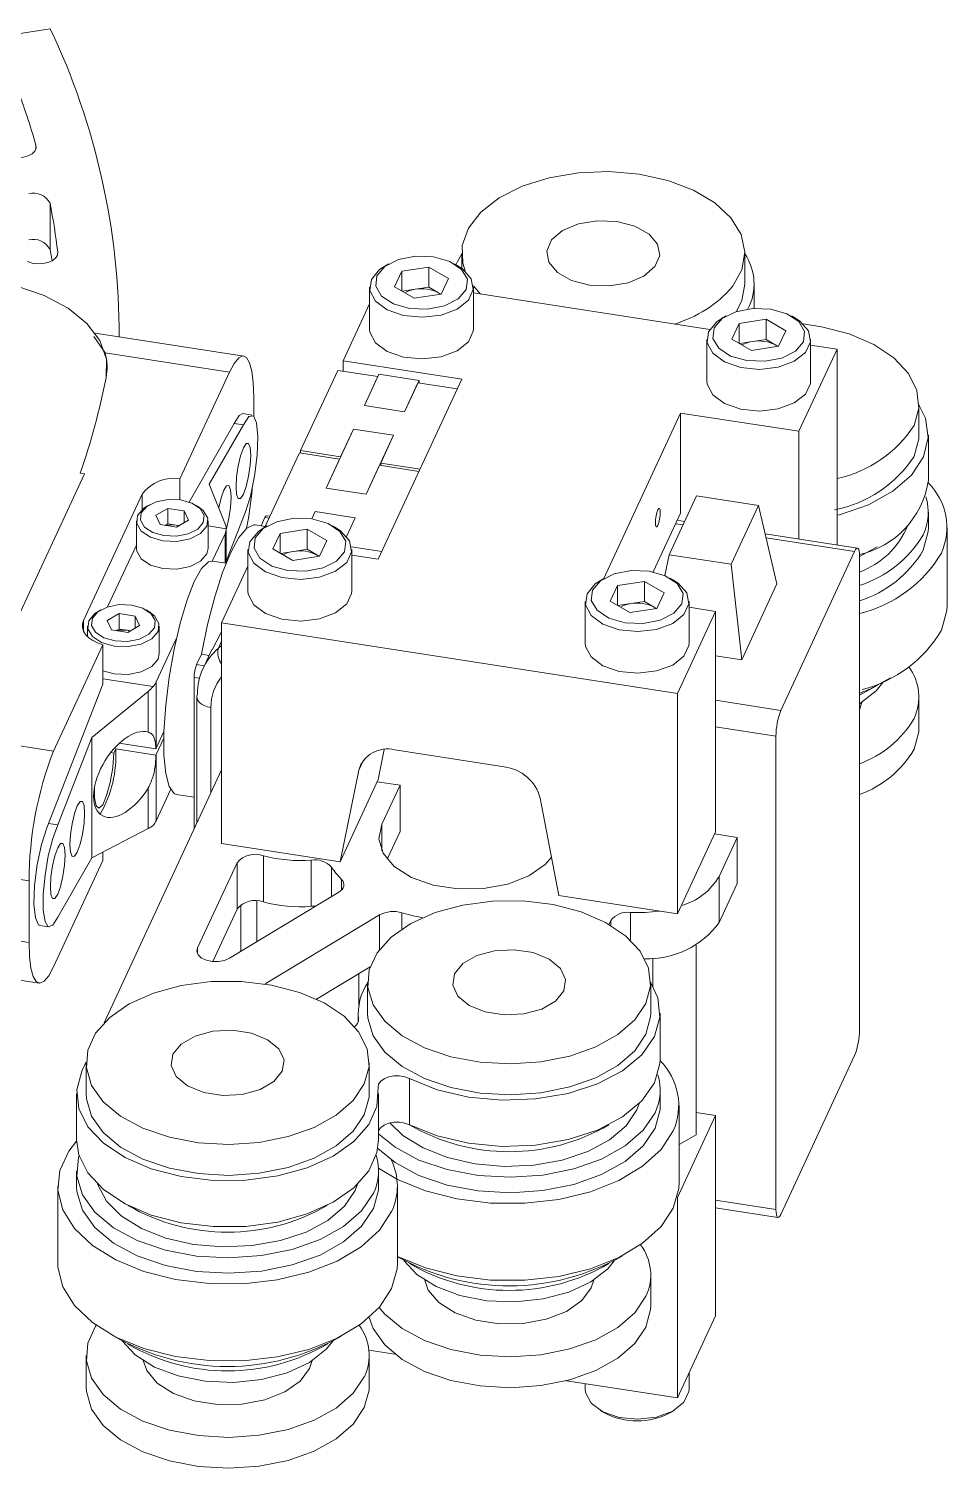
# Model space of a CAD drawing. Header units: millimetres. Extents: x 23 to 173, y 12 to 89.
# Drawn here: x 148.33 to 172.67, y 16.42 to 54.55 of the extents above; entities that cross this region are included whole.
import ezdxf

# ---------------------------------------------------------------- set-up
doc = ezdxf.new("R2010")
doc.units = ezdxf.units.MM

msp = doc.modelspace()

# ---------------------------------------------------------------- linework, layer by layer
at = {"color": 7, "linetype": 'Continuous', "lineweight": 15}
for p, q in [((147.938, 54.397), (148.904, 54.546)), ((148.897, 48.703), (148.897, 49.928)), ((159.689, 48.38), (159.803, 48.586)), ((159.803, 48.599), (159.803, 48.201)), ((167.303, 47.783), (167.303, 48.599)), ((157.873, 48.321), (157.767, 48.26)), ((158.217, 48.122), (158.026, 47.71)), ((158.217, 48.122), (158.931, 48.233)), ((158.217, 47.6), (158.217, 48.122)), ((158.931, 48.233), (159.453, 47.931)), ((158.931, 47.702), (158.931, 48.233)), ((159.712, 48.26), (159.606, 48.321)), ((159.689, 48.38), (159.65, 48.295)), ((157.365, 47.698), (157.365, 46.596)), ((158.548, 47.409), (158.026, 47.71)), ((158.574, 47.647), (158.931, 47.702)), ((158.931, 47.702), (159.192, 47.551)), ((159.262, 47.519), (159.453, 47.931)), ((160.303, 47.52), (160.113, 47.738)), ((160.115, 46.596), (160.115, 47.698)), ((167.553, 47.142), (167.553, 47.783)), ((158.228, 47.593), (158.574, 47.647)), ((158.548, 47.409), (159.262, 47.519)), ((159.245, 47.517), (159.192, 47.551)), ((159.192, 47.551), (159.251, 47.517)), ((166.378, 46.58), (160.115, 47.549)), ((157.365, 47.258), (156.665, 45.751)), ((166.808, 46.939), (166.702, 46.877)), ((168.647, 46.877), (168.541, 46.939)), ((150.727, 46.39), (150.727, 46.552)), ((167.152, 46.74), (166.961, 46.328)), ((167.152, 46.74), (167.866, 46.851)), ((167.152, 46.218), (167.152, 46.74)), ((167.866, 46.851), (168.388, 46.549)), ((167.866, 46.32), (167.866, 46.851)), ((168.197, 46.137), (168.388, 46.549)), ((150.354, 45.959), (150.062, 46.398)), ((154.03, 45.879), (150.091, 46.488)), ((166.299, 46.316), (166.299, 45.214)), ((167.483, 46.027), (166.961, 46.328)), ((167.163, 46.211), (167.509, 46.265)), ((167.483, 46.027), (168.197, 46.137)), ((167.509, 46.265), (167.866, 46.32)), ((167.866, 46.32), (168.127, 46.169)), ((168.18, 46.134), (168.127, 46.169)), ((168.127, 46.169), (168.186, 46.135)), ((169.049, 45.214), (169.049, 46.316)), ((169.749, 46.058), (169.049, 46.167)), ((150.354, 45.959), (153.648, 45.449)), ((159.805, 45.266), (156.665, 45.751)), ((156.665, 45.751), (156.665, 45.475)), ((169.749, 46.058), (168.739, 43.884)), ((169.749, 40.873), (169.749, 46.058)), ((152.339, 42.63), (153.648, 45.449)), ((155.532, 43.373), (156.519, 45.498)), ((156.519, 45.498), (157.581, 45.334)), ((157.61, 45.396), (157.225, 44.566)), ((158.673, 45.232), (157.61, 45.396)), ((157.225, 44.566), (157.581, 45.334)), ((159.805, 45.266), (157.592, 40.498)), ((158.673, 45.232), (158.287, 44.401)), ((158.644, 45.169), (158.287, 44.401)), ((159.685, 45.008), (158.644, 45.169)), ((158.673, 45.165), (158.673, 45.232)), ((154.295, 44.802), (154.295, 44.289)), ((154.248, 44.315), (154.007, 44.353)), ((157.225, 44.566), (158.287, 44.401)), ((163.565, 39.984), (165.6, 44.369)), ((168.739, 43.884), (165.6, 44.369)), ((165.6, 44.369), (165.6, 41.716)), ((171.917, 43.782), (171.917, 44.598)), ((152.582, 42.012), (153.777, 44.095)), ((154.019, 44.058), (153.116, 42.485)), ((154.019, 44.058), (153.777, 44.095)), ((156.935, 43.942), (156.211, 42.381)), ((156.595, 43.208), (156.935, 43.942)), ((156.935, 43.942), (157.998, 43.778)), ((168.739, 41.029), (168.739, 43.884)), ((157.998, 43.778), (157.273, 42.217)), ((157.998, 43.778), (157.657, 43.044)), ((172.167, 42.557), (172.167, 43.782)), ((154.59, 41.343), (155.505, 43.314)), ((155.505, 43.314), (156.567, 43.149)), ((155.532, 43.373), (156.595, 43.208)), ((155.532, 43.309), (155.532, 43.373)), ((156.211, 42.381), (156.567, 43.149)), ((147.998, 38.853), (149.81, 42.756)), ((149.81, 42.756), (149.699, 42.773)), ((157.63, 42.985), (157.273, 42.217)), ((158.671, 42.824), (157.63, 42.985)), ((158.699, 42.883), (157.657, 43.044)), ((157.657, 43.044), (157.657, 42.981)), ((152.339, 42.071), (152.339, 42.63)), ((153.549, 41.408), (153.116, 42.485)), ((156.211, 42.381), (157.273, 42.217)), ((149.784, 38.875), (151.337, 42.221)), ((151.533, 41.941), (151.463, 41.901)), ((152.806, 41.901), (152.736, 41.941)), ((166.025, 42.177), (165.3, 40.616)), ((167.667, 41.923), (166.025, 42.177)), ((151.704, 41.661), (152.019, 41.843)), ((151.704, 41.661), (151.819, 41.412)), ((152.45, 41.777), (152.019, 41.843)), ((152.019, 41.435), (152.019, 41.843)), ((152.45, 41.777), (152.565, 41.528)), ((152.45, 41.461), (152.45, 41.777)), ((153.568, 40.443), (154.068, 41.724)), ((154.487, 41.383), (154.59, 41.605)), ((154.725, 41.633), (154.628, 41.648)), ((155.831, 41.562), (155.922, 41.758)), ((155.922, 41.758), (156.984, 41.594)), ((156.984, 41.594), (156.756, 41.101)), ((164.878, 40.159), (165.6, 41.716)), ((166.942, 40.362), (167.667, 41.923)), ((167.667, 41.923), (168.157, 39.841)), ((172.167, 41.332), (172.167, 41.741)), ((151.185, 41.513), (151.185, 40.778)), ((151.819, 41.412), (152.25, 41.346)), ((151.946, 41.393), (152.019, 41.435)), ((152.235, 41.402), (152.019, 41.435)), ((152.323, 41.388), (152.235, 41.402)), ((152.565, 41.528), (152.25, 41.346)), ((153.085, 40.778), (153.085, 41.513)), ((153.567, 41.303), (153.085, 41.378)), ((153.568, 40.404), (153.568, 41.317)), ((154.601, 41.366), (154.335, 41.407)), ((154.651, 41.378), (154.545, 41.317)), ((154.995, 41.18), (154.804, 40.768)), ((154.995, 41.18), (155.709, 41.291)), ((154.995, 40.658), (154.995, 41.18)), ((155.709, 41.291), (156.231, 40.989)), ((155.709, 40.76), (155.709, 41.291)), ((156.49, 41.317), (156.384, 41.378)), ((165.709, 41.498), (165.513, 41.528)), ((172.667, 39.291), (172.667, 41.332)), ((150.424, 39.234), (151.185, 40.872)), ((153.533, 41.171), (153.196, 40.445)), ((156.04, 40.577), (156.231, 40.989)), ((157.685, 40.699), (156.888, 40.822)), ((170.29, 40.789), (167.845, 41.167)), ((170.807, 40.822), (170.343, 40.566)), ((153.561, 40.388), (153.197, 40.444)), ((154.142, 40.756), (154.142, 39.654)), ((155.326, 40.466), (154.804, 40.768)), ((155.006, 40.651), (155.352, 40.705)), ((155.326, 40.466), (156.04, 40.577)), ((155.352, 40.705), (155.709, 40.76)), ((155.709, 40.76), (155.97, 40.609)), ((156.023, 40.574), (155.97, 40.609)), ((155.97, 40.609), (156.029, 40.575)), ((156.892, 39.654), (156.892, 40.756)), ((157.592, 40.498), (156.892, 40.606)), ((165.3, 40.616), (165.187, 40.062)), ((165.3, 40.616), (166.942, 40.362)), ((168.259, 36.493), (170.213, 40.703)), ((170.343, 40.574), (170.343, 28.04)), ((153.443, 38.809), (154.142, 40.316)), ((166.942, 40.362), (167.225, 37.834)), ((163.586, 39.996), (163.48, 39.935)), ((163.93, 39.798), (163.738, 39.386)), ((163.93, 39.798), (164.643, 39.908)), ((163.93, 39.276), (163.93, 39.798)), ((164.643, 39.908), (165.166, 39.607)), ((164.643, 39.378), (164.643, 39.908)), ((165.425, 39.935), (165.319, 39.996)), ((167.225, 37.834), (168.157, 39.841)), ((163.077, 39.374), (163.077, 38.272)), ((164.261, 39.084), (163.738, 39.386)), ((163.941, 39.269), (164.287, 39.323)), ((164.287, 39.323), (164.643, 39.378)), ((164.643, 39.378), (164.905, 39.227)), ((164.975, 39.195), (165.166, 39.607)), ((165.827, 38.272), (165.827, 39.374)), ((150.239, 39.153), (150.169, 39.113)), ((150.41, 38.873), (150.725, 39.055)), ((151.156, 38.988), (150.725, 39.055)), ((150.725, 38.647), (150.725, 39.055)), ((151.156, 38.988), (151.271, 38.74)), ((151.156, 38.673), (151.156, 38.988)), ((151.512, 39.113), (151.442, 39.153)), ((164.261, 39.084), (164.975, 39.195)), ((164.958, 39.192), (164.905, 39.227)), ((164.905, 39.227), (164.963, 39.193)), ((165.517, 36.941), (166.527, 39.116)), ((166.527, 39.116), (165.827, 39.224)), ((166.527, 33.278), (166.527, 39.116)), ((149.89, 38.725), (149.89, 38.444)), ((150.41, 38.873), (150.525, 38.624)), ((150.525, 38.624), (150.956, 38.558)), ((150.652, 38.605), (150.725, 38.647)), ((150.94, 38.614), (150.725, 38.647)), ((151.029, 38.6), (150.94, 38.614)), ((151.271, 38.74), (150.956, 38.558)), ((151.79, 37.99), (151.79, 38.725)), ((153.443, 38.571), (153.193, 38.096)), ((165.517, 36.941), (153.443, 38.809)), ((153.443, 38.809), (153.443, 32.971)), ((148.989, 35.412), (150.298, 38.232)), ((150.298, 38.232), (150.298, 37.191)), ((152.242, 38.388), (151.711, 37.246)), ((152.78, 37.708), (152.906, 37.978)), ((153.111, 37.946), (152.906, 37.978)), ((153.183, 38.102), (152.952, 37.603)), ((167.225, 37.834), (166.527, 37.942)), ((152.716, 33.355), (152.716, 37.364)), ((150.298, 37.191), (148.81, 33.384)), ((150.004, 35.778), (151.501, 36.995)), ((151.626, 37.121), (150.298, 37.327)), ((151.501, 35.915), (151.501, 36.995)), ((151.711, 37.246), (151.711, 35.49)), ((170.807, 37.148), (170.343, 36.892)), ((152.788, 36.85), (152.788, 33.51)), ((165.517, 31.103), (165.517, 36.941)), ((170.405, 36.709), (170.34, 36.505)), ((171.917, 36.025), (171.917, 36.841)), ((145.695, 35.922), (148.989, 35.412)), ((151.711, 35.49), (151.916, 35.931)), ((150.004, 35.778), (149.101, 33.463)), ((150.004, 35.778), (150.004, 32.586)), ((150.64, 35.472), (150.588, 35.36)), ((151.702, 35.308), (150.64, 35.472)), ((151.702, 35.471), (150.73, 35.621)), ((151.711, 35.327), (151.911, 35.758)), ((168.13, 23.272), (168.13, 35.806)), ((150.503, 35.373), (150.588, 35.36)), ((151.711, 35.327), (151.711, 33.571)), ((157.592, 34.66), (157.753, 35.455)), ((158.028, 35.446), (160.932, 34.997)), ((150.331, 28.218), (153.443, 34.922)), ((156.582, 32.485), (157.076, 34.911)), ((151.501, 33.365), (151.501, 34.444)), ((151.711, 33.571), (152.093, 34.392)), ((156.582, 32.485), (157.592, 34.66)), ((157.566, 34.604), (158.17, 34.511)), ((157.691, 33.479), (158.17, 34.511)), ((158.17, 33.286), (158.17, 34.511)), ((152.241, 34.268), (152.716, 34.195)), ((162.378, 31.589), (161.885, 34.167)), ((149.101, 33.463), (148.856, 33.501)), ((151.501, 33.365), (150.004, 32.586)), ((157.828, 32.55), (158.17, 33.286)), ((165.517, 31.103), (166.527, 33.278)), ((166.501, 33.222), (167.104, 33.129)), ((153.443, 32.971), (156.582, 32.485)), ((166.626, 32.097), (167.104, 33.129)), ((167.104, 31.904), (167.104, 33.129)), ((145.284, 32.45), (148.342, 31.977)), ((148.989, 29.696), (150.298, 32.516)), ((149.101, 31.013), (150.004, 32.586)), ((150.298, 32.739), (150.298, 32.516)), ((153.852, 32.457), (152.804, 30.201)), ((153.852, 31.232), (153.852, 32.457)), ((154.55, 31.418), (154.55, 32.643)), ((155.818, 31.303), (155.818, 32.528)), ((166.626, 30.872), (166.626, 32.097)), ((148.342, 31.977), (148.342, 30.344)), ((153.649, 29.927), (156.545, 31.675)), ((166.626, 30.872), (167.104, 31.904)), ((153.956, 30.112), (153.956, 31.346)), ((154.374, 30.365), (154.374, 31.445)), ((162.378, 31.589), (165.517, 31.103)), ((153.852, 31.232), (153.206, 29.841)), ((154.597, 29.246), (157.629, 31.076)), ((163.752, 30.925), (163.707, 30.827)), ((145.284, 30.817), (148.342, 30.344)), ((148.63, 30.793), (148.872, 30.756)), ((166.014, 25.251), (166.014, 30.273)), ((144.583, 29.89), (148.607, 29.267)), ((164.871, 29.181), (164.871, 29.932)), ((155.958, 28.843), (157.38, 29.701)), ((157.079, 28.686), (157.079, 29.519)), ((157.312, 29.292), (157.312, 28.475)), ((164.812, 28.475), (164.812, 29.292)), ((157.062, 28.475), (157.062, 28.233)), ((165.062, 27.25), (165.062, 28.475)), ((149.738, 26.94), (149.852, 27.185)), ((149.852, 27.159), (149.852, 26.342)), ((157.352, 26.342), (157.352, 27.159)), ((170.213, 27.353), (168.259, 23.143)), ((158.421, 25.516), (158.421, 26.741)), ((149.602, 26.342), (149.602, 25.117)), ((157.602, 25.117), (157.602, 26.342)), ((165.062, 26.026), (165.062, 26.434)), ((165.562, 23.984), (165.562, 26.026)), ((165.517, 23.591), (166.527, 25.766)), ((166.014, 25.845), (166.527, 25.766)), ((166.527, 25.766), (166.527, 20.458)), ((166.014, 25.251), (165.562, 24.991)), ((149.602, 24.301), (149.602, 23.893)), ((157.602, 23.893), (157.602, 24.301)), ((149.102, 23.893), (149.102, 21.851)), ((158.102, 21.851), (158.102, 23.893)), ((165.511, 23.592), (165.517, 23.591)), ((165.517, 23.591), (165.517, 18.283)), ((166.527, 23.313), (168.183, 23.057)), ((164.812, 20.718), (164.812, 21.535)), ((165.517, 18.283), (166.527, 20.458)), ((158.034, 19.441), (157.343, 19.548)), ((149.852, 19.402), (149.852, 18.585)), ((157.352, 18.585), (157.352, 19.402)), ((165.517, 18.283), (162.578, 18.738)), ((165.827, 18.511), (165.827, 18.952)), ((163.077, 18.661), (163.077, 18.511)), ((163.48, 17.95), (163.586, 17.889)), ((165.319, 17.889), (165.425, 17.95))]:
    msp.add_line(p, q, dxfattribs=at)
at = {"color": 8, "linetype": 'Continuous', "lineweight": 15}
for p, q in [((148.525, 51.373), (148.525, 51.467)), ((149.102, 48.59), (149.102, 48.63)), ((151.337, 41.811), (151.337, 42.221)), ((154.704, 41.588), (154.59, 41.605)), ((165.667, 41.406), (165.471, 41.437)), ((153.533, 40.392), (153.533, 41.171)), ((170.213, 40.703), (167.869, 41.066)), ((149.784, 38.588), (149.784, 38.875)), ((153.443, 38.322), (153.358, 38.139)), ((153.358, 38.139), (153.443, 38.213)), ((152.858, 37.342), (152.716, 37.364)), ((152.985, 37.676), (152.78, 37.708)), ((166.527, 36.761), (168.259, 36.493)), ((153.158, 36.571), (153.158, 34.309)), ((168.13, 35.806), (166.527, 36.054)), ((157.076, 34.911), (157.198, 35.175)), ((157.691, 32.769), (157.691, 33.479)), ((156.354, 31.559), (156.354, 32.343)), ((156.618, 31.731), (156.618, 32.017)), ((157.629, 30.162), (157.629, 31.076)), ((158.218, 30.703), (158.218, 31.133)), ((163.752, 30.8), (163.752, 30.925)), ((164.275, 30.409), (164.275, 31.138)), ((152.804, 30.051), (152.804, 30.201)), ((157.072, 28.273), (157.072, 28.313)), ((166.527, 23.52), (168.13, 23.272))]:
    msp.add_line(p, q, dxfattribs=at)
at = {"color": 7, "linetype": 'Continuous', "lineweight": 15, "flags": 128}
for points in [[(148.525, 51.467), (148.528, 51.386), (148.492, 51.308), (148.42, 51.238), (148.316, 51.183), (148.191, 51.146), (148.052, 51.132), (147.912, 51.14), (147.782, 51.17)], [(159.892, 48.132), (159.831, 48.335), (159.82, 48.803), (159.983, 49.262), (160.313, 49.689), (160.795, 50.066), (161.406, 50.374), (162.117, 50.599), (162.895, 50.73), (163.704, 50.762), (164.506, 50.693), (165.264, 50.526), (165.941, 50.268), (166.507, 49.933), (166.934, 49.535), (167.204, 49.094), (167.303, 48.629), (167.226, 48.163), (166.978, 47.718), (166.978, 47.718)], [(162.183, 48.952), (162.057, 48.66), (162.111, 48.361), (162.339, 48.091), (162.714, 47.882), (163.19, 47.759), (163.709, 47.738), (164.21, 47.821), (164.632, 47.997), (164.923, 48.247), (165.049, 48.538), (164.995, 48.837), (164.767, 49.108), (164.393, 49.317), (163.917, 49.439), (163.397, 49.46), (162.896, 49.378), (162.475, 49.201), (162.183, 48.952)], [(149.102, 48.63), (149.091, 48.547), (149.041, 48.47), (148.955, 48.404), (148.84, 48.355), (148.706, 48.327), (148.563, 48.322), (148.424, 48.34), (148.299, 48.38)], [(148.953, 48.403), (148.928, 48.541), (148.897, 48.703)], [(157.556, 48.004), (157.525, 47.728), (157.679, 47.467), (157.994, 47.26), (158.423, 47.138), (158.9, 47.12), (159.352, 47.208), (159.712, 47.39), (159.923, 47.638), (159.954, 47.913), (159.801, 48.174), (159.485, 48.382), (159.057, 48.504), (158.58, 48.522), (158.127, 48.433), (157.768, 48.251), (157.556, 48.004)], [(157.412, 47.904), (157.373, 47.613), (157.518, 47.334), (157.829, 47.104), (158.263, 46.954), (158.761, 46.905), (159.256, 46.963), (159.682, 47.12), (159.98, 47.355), (160.111, 47.637), (160.056, 47.927), (159.824, 48.186), (159.712, 48.26)], [(157.767, 48.26), (157.63, 48.167), (157.412, 47.904)], [(142.186, 45.841), (142.372, 46.327), (142.73, 46.78), (143.243, 47.18), (143.889, 47.51), (144.639, 47.755), (145.462, 47.905), (146.32, 47.952), (147.177, 47.896), (147.995, 47.738), (148.738, 47.485), (149.374, 47.149), (149.874, 46.744), (150.218, 46.287), (150.39, 45.799), (150.383, 45.302)], [(167.303, 47.783), (167.226, 47.347), (167.088, 47.06)], [(166.491, 46.622), (166.46, 46.346), (166.614, 46.085), (166.929, 45.878), (167.357, 45.756), (167.834, 45.738), (168.287, 45.826), (168.646, 46.008), (168.858, 46.256), (168.889, 46.531), (168.735, 46.792), (168.42, 47), (167.992, 47.122), (167.515, 47.14), (167.062, 47.051), (166.703, 46.869), (166.491, 46.622)], [(157.365, 46.596), (157.373, 46.511), (157.518, 46.231), (157.829, 46.001), (158.263, 45.851), (158.761, 45.802), (159.256, 45.86), (159.682, 46.018), (159.98, 46.253), (160.111, 46.535), (160.115, 46.596)], [(166.346, 46.522), (166.307, 46.231), (166.453, 45.952), (166.764, 45.721), (167.198, 45.572), (167.696, 45.523), (168.191, 45.581), (168.616, 45.738), (168.915, 45.973), (169.045, 46.255), (168.991, 46.545), (168.759, 46.804), (168.647, 46.877)], [(166.702, 46.877), (166.565, 46.785), (166.346, 46.522)], [(168.851, 46.727), (169.332, 46.656), (170.071, 46.463), (170.721, 46.183), (171.251, 45.829), (171.638, 45.418), (171.862, 44.968), (171.913, 44.501), (171.789, 44.038)], [(154.295, 44.802), (154.282, 45.173), (154.246, 45.477), (154.186, 45.701), (154.105, 45.837), (154.007, 45.88), (153.895, 45.827), (153.774, 45.682), (153.648, 45.449)], [(166.299, 45.214), (166.307, 45.129), (166.453, 44.849), (166.764, 44.619), (167.198, 44.469), (167.696, 44.42), (168.191, 44.478), (168.616, 44.636), (168.915, 44.871), (169.045, 45.153), (169.049, 45.214)], [(154.007, 44.353), (153.91, 44.307), (153.777, 44.095)], [(154.068, 41.724), (154.206, 42.165), (154.318, 42.699), (154.388, 43.252), (154.406, 43.746), (154.37, 44.112), (154.284, 44.298), (154.162, 44.28), (154.019, 44.058)], [(171.917, 44.585), (172.088, 44.237), (172.165, 43.722), (172.042, 43.21), (171.724, 42.726), (171.228, 42.296), (170.579, 41.94), (169.809, 41.676), (169.749, 41.661)], [(154.019, 42.22), (154.093, 42.427), (154.156, 42.696), (154.198, 42.985), (154.213, 43.251), (154.198, 43.454), (154.156, 43.562), (154.093, 43.559), (154.019, 43.445), (153.944, 43.239), (153.881, 42.97), (153.839, 42.681), (153.825, 42.415), (153.839, 42.212), (153.881, 42.104), (153.944, 42.107), (154.019, 42.22)], [(171.917, 43.782), (171.913, 43.684), (171.789, 43.222)], [(153.568, 41.285), (153.575, 41.312), (153.638, 41.58), (153.68, 41.87), (153.695, 42.136), (153.68, 42.338), (153.638, 42.446), (153.575, 42.443), (153.501, 42.33), (153.427, 42.123), (153.366, 41.865)], [(152.355, 42.068), (152.024, 42.081), (151.71, 42.019), (151.46, 41.893), (151.314, 41.722), (151.292, 41.53), (151.398, 41.349), (151.617, 41.205), (151.915, 41.121), (152.246, 41.108), (152.56, 41.17), (152.809, 41.296), (152.956, 41.468), (152.977, 41.659), (152.871, 41.84), (152.652, 41.984), (152.355, 42.068)], [(151.463, 41.901), (151.381, 41.847), (151.217, 41.655), (151.193, 41.441), (151.312, 41.239), (151.556, 41.078), (151.889, 40.983), (152.259, 40.969), (152.61, 41.038), (152.888, 41.179), (153.052, 41.371), (153.076, 41.584), (152.957, 41.787), (152.806, 41.901)], [(154.334, 41.061), (154.303, 40.786), (154.456, 40.525), (154.772, 40.317), (155.2, 40.195), (155.677, 40.177), (156.13, 40.266), (156.489, 40.448), (156.701, 40.695), (156.732, 40.971), (156.578, 41.232), (156.263, 41.44), (155.834, 41.562), (155.357, 41.58), (154.905, 41.491), (154.546, 41.309), (154.334, 41.061)], [(154.59, 41.605), (154.602, 41.629), (154.614, 41.643), (154.626, 41.648), (154.628, 41.648)], [(164.936, 41.46), (164.941, 41.549), (164.955, 41.646), (164.976, 41.735), (165.001, 41.804), (165.025, 41.842), (165.046, 41.843), (165.06, 41.807), (165.065, 41.739), (165.06, 41.651), (165.046, 41.554), (165.025, 41.465), (165.001, 41.396), (164.976, 41.358), (164.955, 41.357), (164.941, 41.393), (164.936, 41.46)], [(152.315, 41.383), (152.282, 41.392), (152.235, 41.402)], [(152.906, 37.978), (153.073, 38.771), (153.263, 39.503), (153.47, 40.147), (153.685, 40.677), (153.9, 41.073), (154.107, 41.321), (154.297, 41.409), (154.335, 41.407)], [(154.189, 40.961), (154.15, 40.671), (154.296, 40.391), (154.607, 40.161), (155.04, 40.011), (155.539, 39.962), (156.034, 40.02), (156.459, 40.178), (156.758, 40.413), (156.888, 40.695), (156.834, 40.985), (156.602, 41.244), (156.49, 41.317)], [(154.545, 41.317), (154.407, 41.225), (154.189, 40.961)], [(172.167, 41.332), (172.163, 41.228), (172.03, 40.735)], [(151.185, 40.778), (151.193, 40.706), (151.312, 40.504), (151.556, 40.343), (151.889, 40.248), (152.259, 40.234), (152.61, 40.303), (152.888, 40.444), (153.052, 40.636), (153.085, 40.778)], [(152.719, 39.908), (152.913, 40.251), (153.095, 40.425), (153.197, 40.444)], [(170.343, 40.574), (170.34, 40.648), (170.333, 40.709), (170.321, 40.754), (170.305, 40.781), (170.285, 40.789), (170.263, 40.779), (170.239, 40.75), (170.213, 40.703)], [(163.269, 39.679), (163.238, 39.404), (163.391, 39.143), (163.706, 38.935), (164.135, 38.813), (164.612, 38.795), (165.065, 38.884), (165.424, 39.066), (165.635, 39.313), (165.667, 39.589), (165.513, 39.85), (165.198, 40.057), (164.769, 40.179), (164.292, 40.198), (163.84, 40.109), (163.48, 39.927), (163.269, 39.679)], [(152.241, 34.268), (152.183, 34.291), (152.053, 34.473), (151.963, 34.822), (151.916, 35.319), (151.916, 35.934), (151.963, 36.632), (152.053, 37.372), (152.183, 38.111), (152.343, 38.806), (152.526, 39.417), (152.719, 39.908)], [(154.142, 39.654), (154.15, 39.568), (154.296, 39.289), (154.607, 39.059), (155.04, 38.909), (155.539, 38.86), (156.034, 38.918), (156.459, 39.075), (156.758, 39.311), (156.888, 39.593), (156.892, 39.654)], [(163.124, 39.579), (163.085, 39.289), (163.231, 39.009), (163.542, 38.779), (163.975, 38.629), (164.473, 38.58), (164.969, 38.638), (165.394, 38.796), (165.692, 39.031), (165.823, 39.313), (165.769, 39.603), (165.537, 39.862), (165.425, 39.935)], [(163.48, 39.935), (163.342, 39.842), (163.124, 39.579)], [(151.06, 39.28), (150.73, 39.293), (150.415, 39.231), (150.166, 39.105), (150.019, 38.933), (149.998, 38.742), (150.104, 38.561), (150.323, 38.417), (150.62, 38.332), (150.951, 38.32), (151.265, 38.381), (151.515, 38.508), (151.661, 38.679), (151.683, 38.87), (151.577, 39.052), (151.358, 39.196), (151.06, 39.28)], [(172.667, 39.291), (172.659, 39.137), (172.513, 38.619)], [(150.169, 39.113), (150.087, 39.059), (149.923, 38.867), (149.899, 38.653), (150.018, 38.451), (150.262, 38.29), (150.595, 38.195), (150.964, 38.181), (151.315, 38.25), (151.594, 38.391), (151.758, 38.583), (151.782, 38.796), (151.663, 38.999), (151.512, 39.113)], [(149.784, 38.875), (149.755, 38.781), (149.755, 38.685), (149.783, 38.59), (149.839, 38.5), (149.922, 38.416), (150.028, 38.342), (150.154, 38.28), (150.298, 38.232)], [(151.021, 38.595), (150.988, 38.604), (150.94, 38.614)], [(163.077, 38.272), (163.085, 38.186), (163.231, 37.907), (163.542, 37.677), (163.975, 37.527), (164.473, 37.478), (164.969, 37.536), (165.394, 37.693), (165.692, 37.929), (165.823, 38.211), (165.827, 38.272)], [(150.298, 37.54), (150.595, 37.46), (150.964, 37.446), (151.315, 37.515), (151.594, 37.656), (151.758, 37.848), (151.79, 37.99)], [(171.162, 37.352), (170.616, 37.057), (170.343, 36.945)], [(170.96, 37.23), (170.78, 37.012), (170.343, 36.67)], [(152.805, 36.924), (152.789, 36.869), (152.788, 36.85)], [(171.917, 36.025), (171.913, 35.927), (171.789, 35.464)], [(150.588, 35.36), (150.557, 34.979), (150.489, 34.583), (150.396, 34.237), (150.292, 33.995), (150.194, 33.899), (150.118, 33.963), (150.077, 34.176), (150.075, 34.463)], [(149.619, 33.966), (149.545, 33.759), (149.482, 33.491), (149.439, 33.201), (149.425, 32.935), (149.439, 32.733), (149.482, 32.625), (149.545, 32.628), (149.619, 32.741), (149.693, 32.948), (149.756, 33.216), (149.798, 33.505), (149.813, 33.772), (149.798, 33.974), (149.756, 34.082), (149.693, 34.079), (149.619, 33.966)], [(148.63, 30.793), (148.594, 30.81), (148.509, 30.997), (148.472, 31.363), (148.49, 31.857), (148.56, 32.41), (148.672, 32.944), (148.81, 33.384)], [(149.101, 33.463), (148.968, 33.103), (148.852, 32.639), (148.765, 32.126), (148.719, 31.627), (148.719, 31.202), (148.765, 30.901), (148.852, 30.762), (148.968, 30.801), (149.101, 31.013)], [(157.691, 33.479), (157.61, 33.092), (157.723, 32.707), (158.018, 32.356), (158.473, 32.067), (159.05, 31.864), (159.703, 31.763), (160.379, 31.772), (161.023, 31.891), (161.582, 32.11), (162.013, 32.411), (162.183, 32.606)], [(149.101, 32.851), (149.027, 32.644), (148.964, 32.375), (148.922, 32.086), (148.907, 31.82), (148.922, 31.617), (148.964, 31.509), (149.027, 31.512), (149.101, 31.626), (149.175, 31.832), (149.238, 32.101), (149.281, 32.39), (149.295, 32.656), (149.281, 32.859), (149.238, 32.967), (149.175, 32.964), (149.101, 32.851)], [(156.618, 32.017), (156.652, 31.975), (156.674, 31.931), (156.683, 31.885), (156.68, 31.839), (156.664, 31.794), (156.635, 31.75), (156.595, 31.71), (156.545, 31.675)], [(155.818, 31.303), (155.903, 31.306), (155.936, 31.304)], [(164.684, 28.732), (164.391, 28.295), (163.942, 27.905), (163.358, 27.58), (162.667, 27.335), (161.901, 27.182), (161.096, 27.127), (160.289, 27.174), (159.518, 27.319), (158.82, 27.557), (158.226, 27.876), (157.765, 28.261), (157.458, 28.694), (157.32, 29.155), (157.356, 29.623), (157.566, 30.075), (157.939, 30.49), (158.459, 30.85), (159.1, 31.137), (159.833, 31.337), (160.623, 31.442), (161.434, 31.446), (162.227, 31.35), (162.966, 31.157), (163.616, 30.877), (164.147, 30.523), (164.533, 30.111), (164.757, 29.661), (164.808, 29.194), (164.684, 28.732)], [(164.275, 31.138), (164.665, 31.14), (165.032, 31.178)], [(148.342, 30.344), (148.354, 29.972), (148.391, 29.669), (148.451, 29.445), (148.532, 29.309), (148.63, 29.266), (148.741, 29.318), (148.863, 29.464), (148.989, 29.696)], [(152.804, 30.201), (152.789, 30.106), (152.826, 30.014), (152.914, 29.934), (153.042, 29.875), (153.197, 29.842), (153.361, 29.841), (153.517, 29.87), (153.649, 29.927)], [(159.613, 29.516), (159.568, 29.216), (159.703, 28.926), (160.001, 28.68), (160.428, 28.507), (160.931, 28.429), (161.45, 28.455), (161.923, 28.583), (162.291, 28.795), (162.511, 29.068), (162.556, 29.367), (162.422, 29.658), (162.123, 29.904), (161.696, 30.077), (161.193, 30.154), (160.674, 30.128), (160.202, 30.001), (159.833, 29.789), (159.613, 29.516)], [(157.224, 26.598), (156.93, 26.162), (156.482, 25.772), (155.898, 25.447), (155.207, 25.202), (154.441, 25.049), (153.635, 24.994), (152.829, 25.04), (152.058, 25.186), (151.359, 25.424), (150.766, 25.742), (150.304, 26.128), (149.997, 26.561), (149.859, 27.022), (149.896, 27.49), (150.106, 27.942), (150.479, 28.357), (150.998, 28.717), (151.639, 29.004), (152.372, 29.204), (153.163, 29.309), (153.973, 29.313), (154.767, 29.216), (155.506, 29.024), (156.156, 28.744), (156.686, 28.39), (157.073, 27.978), (157.297, 27.528), (157.348, 27.061), (157.224, 26.598)], [(158.421, 26.741), (159.155, 26.445), (159.985, 26.251), (160.869, 26.169), (161.763, 26.202), (162.621, 26.349), (163.401, 26.602), (164.065, 26.95), (164.577, 27.373), (164.914, 27.852), (165.057, 28.363), (165.001, 28.878), (164.812, 29.279)], [(164.684, 27.915), (164.391, 27.479), (163.942, 27.089), (163.358, 26.764), (162.667, 26.519), (161.901, 26.365), (161.096, 26.311), (160.289, 26.357), (159.518, 26.502), (158.82, 26.74), (158.226, 27.059), (157.765, 27.444), (157.458, 27.877), (157.32, 28.339), (157.312, 28.475)], [(164.812, 28.475), (164.808, 28.378), (164.684, 27.915)], [(152.153, 27.383), (152.107, 27.083), (152.242, 26.793), (152.541, 26.546), (152.968, 26.374), (153.471, 26.296), (153.99, 26.322), (154.462, 26.449), (154.83, 26.662), (155.05, 26.935), (155.096, 27.234), (154.961, 27.525), (154.662, 27.771), (154.236, 27.944), (153.732, 28.021), (153.213, 27.995), (152.741, 27.868), (152.373, 27.655), (152.153, 27.383)], [(158.421, 25.516), (159.155, 25.221), (159.985, 25.027), (160.869, 24.944), (161.763, 24.977), (162.621, 25.124), (163.401, 25.377), (164.065, 25.725), (164.577, 26.148), (164.914, 26.627), (165.057, 27.138), (165.062, 27.25)], [(149.738, 26.94), (149.606, 26.445), (149.661, 25.946), (149.901, 25.465), (150.315, 25.026), (150.884, 24.648), (151.579, 24.35), (152.37, 24.145), (153.219, 24.044), (154.086, 24.05), (154.93, 24.164), (155.711, 24.38), (156.394, 24.689), (156.945, 25.075), (157.34, 25.52), (157.559, 26.004), (157.592, 26.504)], [(158.421, 26.741), (158.297, 26.787), (158.156, 26.811), (158.009, 26.809), (157.869, 26.783), (157.748, 26.735), (157.657, 26.668), (157.603, 26.589), (157.592, 26.504)], [(157.224, 25.782), (156.93, 25.346), (156.482, 24.956), (155.898, 24.631), (155.207, 24.386), (154.441, 24.232), (153.635, 24.177), (152.829, 24.224), (152.058, 24.369), (151.359, 24.607), (150.766, 24.926), (150.304, 25.311), (149.997, 25.744), (149.859, 26.206), (149.852, 26.342)], [(157.352, 26.342), (157.348, 26.245), (157.224, 25.782)], [(164.507, 26.077), (164.443, 25.911), (164.157, 25.49), (163.715, 25.116), (163.141, 24.808), (162.462, 24.582), (161.713, 24.449), (160.931, 24.415), (160.156, 24.482), (159.427, 24.648), (158.779, 24.902), (158.246, 25.234), (157.901, 25.567)], [(165.062, 26.026), (165.058, 25.921), (164.926, 25.428)], [(164.926, 25.836), (164.613, 25.371), (164.134, 24.955), (163.511, 24.608), (162.774, 24.347), (161.957, 24.183), (161.098, 24.125), (160.238, 24.174), (159.415, 24.33), (158.67, 24.583), (158.037, 24.923), (157.602, 25.276)], [(158.421, 25.516), (158.297, 25.563), (158.156, 25.586), (158.009, 25.584), (157.869, 25.558), (157.748, 25.51), (157.657, 25.443), (157.603, 25.364), (157.602, 25.36)], [(164.926, 25.428), (164.613, 24.963), (164.134, 24.547), (163.511, 24.2), (162.774, 23.939), (161.957, 23.775), (161.098, 23.717), (160.238, 23.766), (159.415, 23.921), (158.67, 24.175), (158.037, 24.515), (157.582, 24.888)], [(165.409, 25.353), (165.085, 24.862), (164.597, 24.418), (163.964, 24.04), (163.213, 23.744), (162.373, 23.541), (161.48, 23.439), (160.569, 23.444), (159.679, 23.554), (158.845, 23.765), (158.102, 24.069), (157.6, 24.366)], [(157.948, 23.22), (157.625, 22.729), (157.137, 22.285), (156.504, 21.907), (155.752, 21.611), (154.912, 21.407), (154.019, 21.306), (153.109, 21.31), (152.218, 21.421), (151.385, 21.632), (150.642, 21.936), (150.02, 22.32), (149.545, 22.768), (149.236, 23.263), (149.106, 23.783), (149.159, 24.308), (149.395, 24.815), (149.602, 25.083)], [(149.602, 25.117), (149.661, 24.721), (149.901, 24.241), (150.315, 23.801), (150.884, 23.423), (151.579, 23.125), (152.37, 22.92), (153.219, 22.819), (154.086, 22.825), (154.93, 22.939), (155.711, 23.155), (156.394, 23.464), (156.945, 23.85), (157.34, 24.295), (157.559, 24.779), (157.602, 25.117)], [(157.465, 23.703), (157.152, 23.238), (156.674, 22.822), (156.051, 22.475), (155.314, 22.214), (154.497, 22.05), (153.638, 21.992), (152.777, 22.041), (151.955, 22.196), (151.21, 22.45), (150.576, 22.79), (150.085, 23.201), (149.757, 23.663), (149.61, 24.155), (149.649, 24.654), (149.665, 24.709)], [(157.465, 23.295), (157.152, 22.829), (156.674, 22.414), (156.051, 22.067), (155.314, 21.806), (154.497, 21.642), (153.638, 21.584), (152.777, 21.633), (151.955, 21.788), (151.21, 22.042), (150.576, 22.382), (150.085, 22.793), (149.757, 23.255), (149.61, 23.747), (149.602, 23.893)], [(157.047, 23.944), (156.982, 23.778), (156.696, 23.357), (156.255, 22.983), (155.68, 22.675), (155.001, 22.449), (154.252, 22.316), (153.471, 22.282), (152.696, 22.349), (151.966, 22.515), (151.319, 22.769), (150.786, 23.101), (150.394, 23.493), (150.163, 23.925), (150.157, 23.944)], [(157.602, 23.893), (157.598, 23.788), (157.465, 23.295)], [(165.562, 23.984), (165.554, 23.831), (165.409, 23.312)], [(165.409, 23.312), (165.085, 22.821), (164.597, 22.377), (163.964, 21.999), (163.213, 21.702), (162.373, 21.499), (161.48, 21.398), (160.569, 21.402), (159.679, 21.512), (158.845, 21.724), (158.102, 22.028), (158.102, 22.028)], [(168.13, 23.272), (168.132, 23.198), (168.14, 23.137), (168.152, 23.092), (168.168, 23.065), (168.187, 23.057), (168.21, 23.067), (168.234, 23.096), (168.259, 23.143)], [(157.948, 21.179), (157.625, 20.688), (157.137, 20.244), (156.504, 19.866), (155.752, 19.569), (154.912, 19.366), (154.019, 19.265), (153.109, 19.269), (152.218, 19.379), (151.385, 19.591), (150.642, 19.895), (150.02, 20.279), (149.545, 20.727), (149.236, 21.221), (149.106, 21.742), (149.102, 21.851)], [(158.102, 21.851), (158.094, 21.698), (157.948, 21.179)], [(163.855, 21.923), (163.676, 21.705), (163.227, 21.357), (162.643, 21.083), (161.959, 20.903), (161.219, 20.826), (160.469, 20.858), (159.756, 20.996), (159.126, 21.233), (158.617, 21.552), (158.269, 21.923)], [(163.3, 21.402), (163.235, 21.199), (162.983, 20.859), (162.576, 20.574), (162.045, 20.366), (161.435, 20.254), (160.795, 20.245), (160.176, 20.341), (159.63, 20.533), (159.199, 20.807), (158.919, 21.139), (158.824, 21.402)], [(164.684, 20.974), (164.391, 20.538), (163.942, 20.148), (163.358, 19.823), (162.667, 19.578), (161.901, 19.425), (161.096, 19.37), (160.289, 19.416), (159.518, 19.562), (158.82, 19.8), (158.226, 20.118), (157.765, 20.503), (157.617, 20.679)], [(164.812, 20.718), (164.808, 20.62), (164.684, 20.158)], [(164.684, 20.158), (164.391, 19.721), (163.942, 19.332), (163.358, 19.007), (162.667, 18.762), (161.901, 18.608), (161.096, 18.553), (160.289, 18.6), (159.518, 18.745), (158.82, 18.983), (158.226, 19.302), (157.765, 19.687), (157.458, 20.12), (157.349, 20.413)], [(157.224, 18.841), (156.93, 18.405), (156.482, 18.015), (155.898, 17.69), (155.207, 17.445), (154.441, 17.292), (153.635, 17.237), (152.829, 17.283), (152.058, 17.429), (151.359, 17.666), (150.766, 17.985), (150.304, 18.37), (149.997, 18.804), (149.859, 19.265), (149.896, 19.733), (150.106, 20.185), (150.12, 20.206)], [(156.394, 19.79), (156.215, 19.572), (155.767, 19.224), (155.182, 18.95), (154.499, 18.77), (153.759, 18.693), (153.009, 18.725), (152.296, 18.863), (151.665, 19.1), (151.156, 19.419), (150.809, 19.79)], [(155.84, 19.269), (155.775, 19.065), (155.523, 18.726), (155.115, 18.441), (154.585, 18.233), (153.975, 18.121), (153.334, 18.112), (152.716, 18.208), (152.169, 18.4), (151.738, 18.674), (151.458, 19.006), (151.363, 19.269)], [(157.224, 18.025), (156.93, 17.588), (156.482, 17.199), (155.898, 16.874), (155.207, 16.629), (154.441, 16.475), (153.635, 16.42), (152.829, 16.467), (152.058, 16.612), (151.359, 16.85), (150.766, 17.169), (150.304, 17.554), (149.997, 17.987), (149.859, 18.448), (149.852, 18.585)], [(157.352, 18.585), (157.348, 18.487), (157.224, 18.025)], [(165.827, 18.511), (165.823, 18.45), (165.692, 18.168), (165.394, 17.933), (164.969, 17.776), (164.473, 17.718), (163.975, 17.767), (163.542, 17.917), (163.231, 18.147), (163.085, 18.426), (163.077, 18.511)]]:
    msp.add_lwpolyline(points, dxfattribs=at)
at = {"color": 8, "linetype": 'Continuous', "lineweight": 15, "flags": 128}
msp.add_lwpolyline([(152.788, 36.85), (152.792, 36.812), (152.814, 36.757), (152.854, 36.705), (152.912, 36.659), (152.983, 36.621), (153.066, 36.591), (153.158, 36.571)], dxfattribs=at)
at = {"color": 7, "linetype": 'Continuous', "lineweight": 15}
for centre, radius, start, end in [((131.824, 46.449), 18.902, 359.8215, 25.3661), ((130.049, 46.148), 19.226, 16.0606, 20.8023), ((148.448, 49.684), 0.511, 28.5523, 102.9131), ((131.462, 46.508), 17.767, 6.8597, 11.0983), ((148.448, 48.459), 0.511, 28.5523, 102.9131), ((166.124, 47.785), 1.426, 332.4793, 34.1886), ((158.741, 46.679), 0.982, 62.643, 99.7712), ((164.524, 49.842), 3.246, 286.2654, 319.1179), ((158.691, 46.817), 0.838, 98.0102, 118.231), ((167.626, 45.435), 0.838, 98.0108, 118.2304), ((167.676, 45.297), 0.982, 62.643, 99.7711), ((149.017, 45.572), 1.393, 348.8217, 16.1429), ((131.613, 49.022), 19.135, 340.9406, 348.7899), ((169.063, 45.818), 3.256, 282.1583, 326.8526), ((169.044, 45.022), 3.283, 281.2537, 326.7369), ((152.181, 41.584), 1.058, 81.4032, 142.9889), ((142.762, 43.459), 11.543, 349.3211, 354.5603), ((169.812, 42.946), 2.386, 282.8257, 350.6176), ((170.983, 41.339), 1.674, 336.082, 45.0266), ((170.791, 41.739), 1.375, 334.3176, 17.3493), ((152.135, 40.765), 0.644, 81.0881, 104.5622), ((153.211, 41.324), 0.357, 334.7122, 356.765), ((169.615, 42.181), 2.15, 289.7876, 338.2226), ((169.433, 42.682), 3.019, 287.5395, 329.357), ((155.469, 39.874), 0.838, 98.0106, 118.2298), ((155.518, 39.736), 0.982, 62.6429, 99.7711), ((169.433, 42.273), 3.019, 287.5395, 329.357), ((169.531, 42.431), 3.469, 283.5408, 329.301), ((164.403, 38.492), 0.838, 98.0092, 118.2312), ((164.453, 38.354), 0.982, 62.6428, 99.7712), ((150.841, 37.977), 0.644, 81.0869, 104.5634), ((169.556, 40.368), 3.436, 284.5111, 329.3998), ((154.392, 36.935), 1.587, 130.6335, 180.3739), ((153.669, 37.362), 0.954, 158.7724, 179.8941), ((170.582, 36.846), 1.333, 334.905, 36.8451), ((151.279, 37.452), 0.48, 316.4331, 334.5353), ((170.038, 35.803), 1.908, 158.7736, 179.8929), ((169.402, 37.68), 2.767, 289.8816, 329.62), ((147.462, 35.315), 3.182, 330.3296, 2.8337), ((151.334, 35.665), 0.416, 332.1423, 335.0692), ((157.828, 34.687), 0.785, 75.2156, 163.4068), ((169.402, 36.864), 2.767, 289.8816, 329.62), ((157.879, 31.959), 9.537, 158.7729, 179.894), ((151.334, 35.502), 0.416, 332.1423, 335.0692), ((160.792, 33.875), 1.131, 14.9934, 82.908), ((151.279, 33.777), 0.48, 316.4331, 334.5353), ((154.332, 32.055), 0.627, 69.7134, 140.1081), ((155.516, 36.259), 3.744, 255.0414, 274.6362), ((155.913, 31.936), 0.6, 42.721, 99.1135), ((158.068, 33.462), 2.047, 213.1237, 224.8852), ((165.16, 32.96), 1.701, 285.6502, 329.4999), ((154.332, 30.83), 0.627, 69.7134, 140.1081), ((155.516, 35.035), 3.744, 255.0414, 274.6362), ((157.993, 30.388), 0.778, 73.203, 117.9209), ((159.842, 36.652), 5.753, 253.5975, 259.1746), ((164.192, 30.594), 0.551, 81.3871, 142.9844), ((164.73, 32.266), 2.352, 268.1273, 323.671), ((158.539, 28.461), 1.474, 146.3096, 185.7568), ((156.845, 28.306), 0.227, 302.2263, 1.7308), ((168.435, 28.043), 1.907, 338.7727, 359.8943), ((163.88, 26.032), 1.673, 336.0705, 44.8772), ((163.687, 26.432), 1.375, 334.3194, 17.3473), ((161.062, 30.055), 5.252, 239.8174, 300.1826), ((156.226, 24.299), 1.375, 334.3164, 17.3503), ((156.54, 23.893), 1.56, 334.467, 26.2079), ((153.602, 27.922), 5.252, 239.8174, 300.1826), ((163.478, 21.54), 1.333, 334.9053, 36.845), ((161.06, 27.285), 6.037, 240.657, 299.7732), ((161.062, 26.381), 5.252, 239.8177, 300.179), ((153.602, 25.141), 6.026, 240.1945, 299.8056), ((156.017, 19.406), 1.333, 334.9053, 36.845), ((153.601, 24.244), 5.248, 239.8044, 300.3688), ((164.452, 19.508), 1.836, 241.8505, 298.1496)]:
    msp.add_arc(centre, radius, start, end, dxfattribs=at)
at = {"color": 8, "linetype": 'Continuous', "lineweight": 15}
for centre, radius, start, end in [((153.814, 38.015), 0.472, 164.6923, 218.3049), ((154.427, 36.579), 1.269, 140.8445, 180.3744)]:
    msp.add_arc(centre, radius, start, end, dxfattribs=at)
at = {"color": 7, "linetype": 'Continuous', "lineweight": 15}
for centre, major_axis, ratio, start_param, end_param in [((152.568, 41.345), (1, -0.036), 0.473947, 6.270444, 6.490612), ((150.746, 37.42), (0.999, 0.051), 0.679205, 5.534228, 5.754396), ((150.924, 34.795), (0.655, 1.085), 0.533191, 0.125513, 4.711014), ((150.746, 33.696), (1, -0.036), 0.473947, 5.585865, 5.806033)]:
    msp.add_ellipse(centre, major_axis=major_axis, ratio=ratio, start_param=start_param, end_param=end_param, dxfattribs=at)
for points, knots in [([(151.702, 35.471), (151.697, 35.543), (151.686, 35.712), (151.63, 35.855), (151.535, 35.899), (151.501, 35.915)], [0, 0, 0, 0, 0.324331, 0.756488, 1, 1, 1, 1]), ([(151.501, 34.444), (151.55, 34.548), (151.647, 34.755), (151.69, 35.063), (151.698, 35.236), (151.702, 35.308)], [0, 0, 0, 0, 0.369809, 0.737724, 1, 1, 1, 1])]:
    msp.add_open_spline(points, degree=3, knots=knots, dxfattribs=at)

doc.saveas('drawing.dxf')
